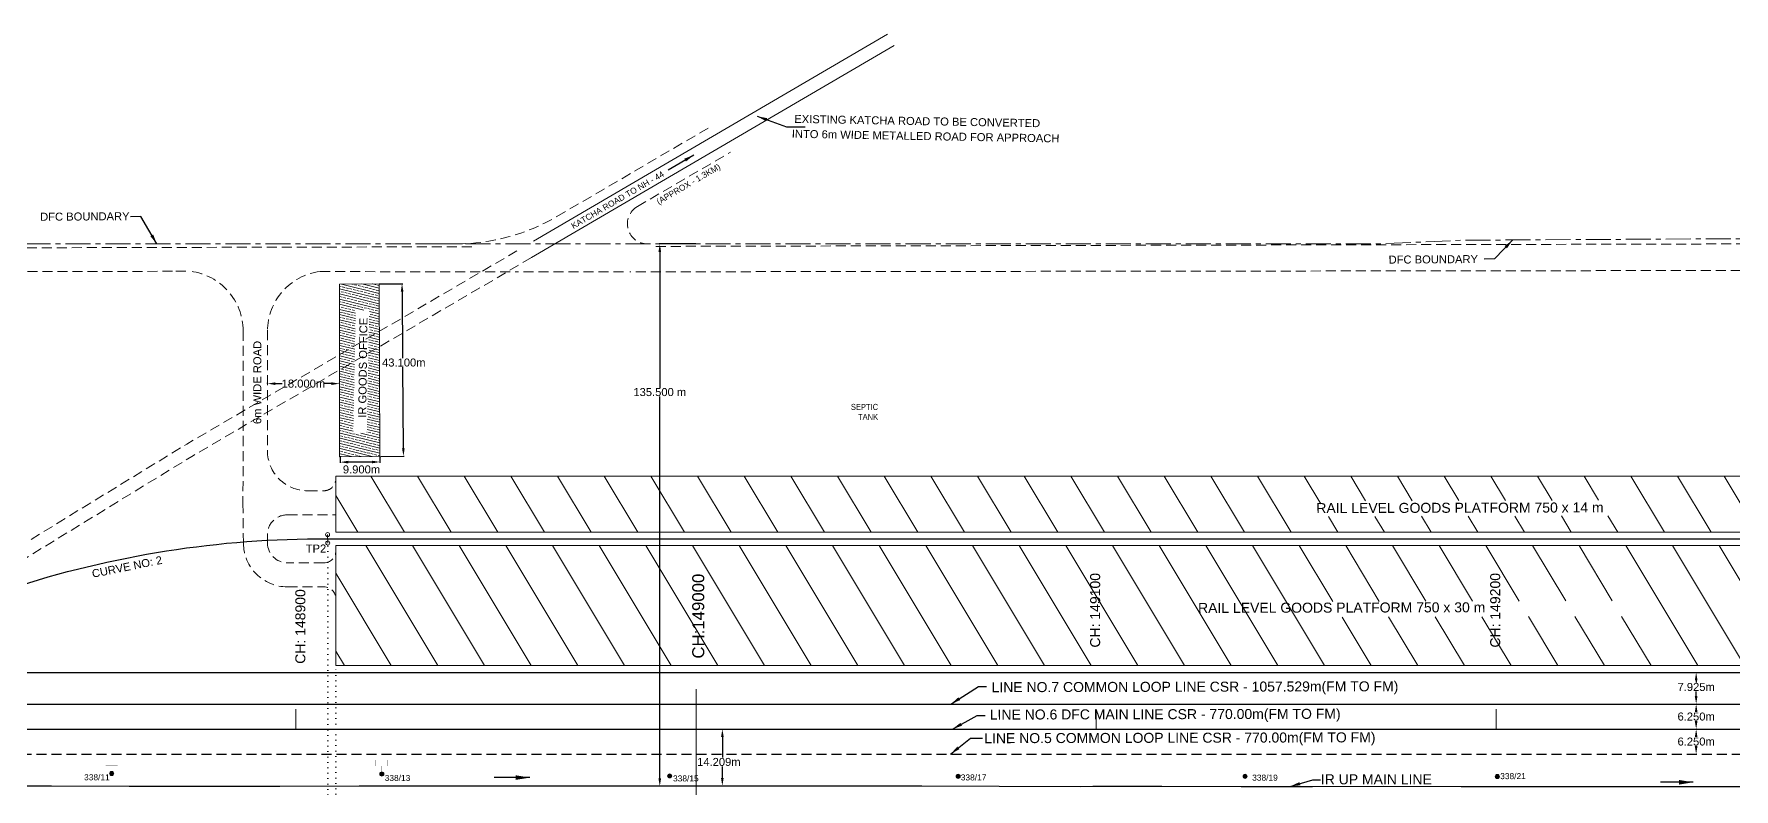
# Model space of a CAD drawing. Header units: metres. Extents: x 592467 to 614288, y 3398001 to 3402649.
# Drawn here: x 594886.3 to 595311.3, y 3398704.4 to 3398893 of the extents above; entities that cross this region are included whole.
import ezdxf
from ezdxf.enums import TextEntityAlignment as Align

# ---------------------------------------------------------------- set-up
doc = ezdxf.new("R2010")
doc.units = ezdxf.units.M
doc.header["$MEASUREMENT"] = 0
for name, pattern in [('CENTER', [2, 1.25, -0.25, 0.25, -0.25]), ('DASHED', [0.75, 0.5, -0.25]), ('DOT', [0.25, 0, -0.25])]:
    doc.linetypes.add(name, pattern=pattern)
doc.layers.get('0').update_dxf_attribs({"lineweight": 0})
doc.layers.get('Defpoints').update_dxf_attribs({"lineweight": 0})
for name, color, linetype, lineweight in [('Bounary Dim', 10, 'Continuous', 13), ('Cardinal_Leader', 10, 'Continuous', 0), ('Cart Track', 34, 'Continuous', 0), ('DFCC BOUNDARY', 6, 'CENTER', 0), ('Existing IR Track', 143, 'Continuous', 0), ('flow direction', 7, 'Continuous', 0), ("NEW CHAWAPAIL STN. SRJ's", 10, 'Continuous', 0), ('OHE MAST', 7, 'Continuous', 0), ('OHE MAST TEXT', 7, 'Continuous', 0), ('Proposed Chainage', 10, 'Continuous', 0), ('Proposed Curve_Details', 10, 'Continuous', 0), ('PROPOSED DRAIN CUM RETAINING WALL', 144, 'Continuous', 30), ('PROPOSED FEATURES', 1, 'Continuous', 0), ('Subroad Edge', 34, 'Continuous', 0)]:
    doc.layers.add(name, color=color, linetype=linetype, lineweight=lineweight)
for name, color, linetype in [('IR PROPOSALS', 190, 'Continuous'), ('NEW KHANNA LOOP LINES', 1, 'Continuous'), ('Proposed Quarters', 1, 'Continuous')]:
    doc.layers.add(name, color=color, linetype=linetype)
doc.styles.add('ARIAL', font='arial.ttf')
doc.styles.add('NORMAL', font='romans.shx', dxfattribs={"width": 0.9})
doc.styles.get("Standard").update_dxf_attribs({"font": 'arial.ttf'})
doc.styles.add('Style-Arial', font='arial.ttf')
doc.styles.add('Text', font='arial.ttf', dxfattribs={"height": 2})
doc.dimstyles.new('DIM', dxfattribs={"dimtxt": 2.5, "dimasz": 2.5, "dimexe": 0.18, "dimexo": 0.0625, "dimgap": 0.09, "dimtad": 0, "dimtih": 1, "dimtoh": 1, "dimdec": 3, "dimzin": 0, "dimdsep": 46, "dimtxsty": 'Standard', "dimcen": 0.09, "dimaunit": 1, "dimadec": 5, "dimazin": 0, "dimtfac": 1, "dimtdec": 3, "dimtofl": 0, "dimtmove": 0, "dimatfit": 3, "dimfxl": 1, "dimtolj": 1, "dimtzin": 0, "dimarcsym": 0})
doc.dimstyles.new('ISO-25', dxfattribs={"dimtxt": 2.5, "dimasz": 2.5, "dimexe": 1.25, "dimexo": 0.625, "dimtad": 1, "dimtxsty": 'Standard', "dimcen": 2.5, "dimadec": 0, "dimazin": 0, "dimtfac": 1, "dimtmove": 0, "dimatfit": 3, "dimfxl": 1, "dimarcsym": 0})
doc.dimstyles.get("Standard").update_dxf_attribs({"dimtxt": 8, "dimasz": 0.18, "dimexe": 0.18, "dimexo": 0.0625, "dimgap": 0.09, "dimtad": 0, "dimtih": 1, "dimtoh": 1, "dimdec": 3, "dimzin": 0, "dimdsep": 46, "dimtxsty": 'Standard', "dimcen": 0.09, "dimadec": 0, "dimazin": 0, "dimtfac": 1, "dimtdec": 3, "dimtofl": 0, "dimtmove": 0, "dimatfit": 3, "dimfxl": 1, "dimtolj": 1, "dimtzin": 0, "dimarcsym": 0})
pattern_1 = [(300.97923357, (-630615.894, 6629388.512), (8.57353916, 5.147273672), [])]

# ---------------------------------------------------------------- blocks, each defined once
blk = doc.blocks.new('*D182')
at = {"layer": 'Bounary Dim', "color": 0, "lineweight": -2, "transparency": 16777216}
for p, q in [((595058.38, 3398717.34), (595058.38, 3398712.24)), ((595058.45, 3398719.34), (595058.56, 3398719.34)), ((595058.38, 3398707.13), (595058.38, 3398710.01)), ((595058.44, 3398705.13), (595058.56, 3398705.13))]:
    blk.add_line(p, q, dxfattribs=at)
at = {"layer": 'Bounary Dim', "color": 0, "lineweight": 13, "transparency": 16777216}
for points in [[(595058.05, 3398717.34), (595058.72, 3398717.34), (595058.38, 3398719.34)], [(595058.04, 3398707.13), (595058.71, 3398707.13), (595058.38, 3398705.13)]]:
    blk.add_solid(points, dxfattribs=at)
at = {"layer": 'Defpoints', "color": 0, "lineweight": 13, "transparency": 16777216}
for p in [(595058.38, 3398719.34), (595058.38, 3398705.13), (595058.38, 3398705.13)]:
    blk.add_point(p, dxfattribs=at)
at = {"layer": 'Bounary Dim', "color": 0, "transparency": 16777216, "insert": (595057.5, 3398711.12), "char_height": 2, "attachment_point": 5}
blk.add_mtext('\\A1;14.209m', dxfattribs=at)
blk = doc.blocks.new('*D168')
at = {"layer": 'Bounary Dim', "color": 0, "lineweight": -2, "transparency": 16777216}
for p, q in [((595301.8, 3398717.34), (595301.8, 3398717.33)), ((595301.86, 3398719.34), (595301.98, 3398719.34)), ((595301.8, 3398715.09), (595301.8, 3398715.1)), ((595301.86, 3398713.09), (595301.98, 3398713.09))]:
    blk.add_line(p, q, dxfattribs=at)
at = {"layer": 'Bounary Dim', "color": 0, "lineweight": 13, "transparency": 16777216}
for points in [[(595301.46, 3398717.34), (595302.13, 3398717.34), (595301.8, 3398719.34)], [(595301.46, 3398715.09), (595302.13, 3398715.09), (595301.8, 3398713.09)]]:
    blk.add_solid(points, dxfattribs=at)
at = {"layer": 'Defpoints', "color": 0, "lineweight": 13, "transparency": 16777216}
for p in [(595301.8, 3398719.34), (595301.8, 3398719.34), (595301.8, 3398713.09)]:
    blk.add_point(p, dxfattribs=at)
at = {"layer": 'Bounary Dim', "color": 0, "transparency": 16777216, "insert": (595301.8, 3398716.21), "char_height": 2, "attachment_point": 5}
blk.add_mtext('\\A1;6.250m', dxfattribs=at)
blk = doc.blocks.new('*D169')
at = {"layer": 'Bounary Dim', "color": 0, "lineweight": -2, "transparency": 16777216}
for p, q in [((595301.86, 3398733.51), (595301.98, 3398733.51)), ((595301.8, 3398731.51), (595301.8, 3398730.96)), ((595301.8, 3398727.59), (595301.8, 3398728.74)), ((595301.86, 3398725.59), (595301.98, 3398725.59))]:
    blk.add_line(p, q, dxfattribs=at)
at = {"layer": 'Bounary Dim', "color": 0, "lineweight": 13, "transparency": 16777216}
for points in [[(595301.46, 3398731.51), (595302.13, 3398731.51), (595301.8, 3398733.51)], [(595301.46, 3398727.59), (595302.13, 3398727.59), (595301.8, 3398725.59)]]:
    blk.add_solid(points, dxfattribs=at)
at = {"layer": 'Defpoints', "color": 0, "lineweight": 13, "transparency": 16777216}
for p in [(595301.8, 3398733.51), (595301.8, 3398733.51), (595301.8, 3398725.59)]:
    blk.add_point(p, dxfattribs=at)
at = {"layer": 'Bounary Dim', "color": 0, "transparency": 16777216, "insert": (595301.8, 3398729.85), "char_height": 2, "attachment_point": 5}
blk.add_mtext('\\A1;7.925m', dxfattribs=at)
blk = doc.blocks.new('*D171')
at = {"layer": 'Bounary Dim', "color": 0, "lineweight": -2, "transparency": 16777216}
for p, q in [((595301.86, 3398725.59), (595301.98, 3398725.59)), ((595301.8, 3398723.59), (595301.8, 3398723.58)), ((595301.8, 3398721.34), (595301.8, 3398721.35)), ((595301.86, 3398719.34), (595301.98, 3398719.34))]:
    blk.add_line(p, q, dxfattribs=at)
at = {"layer": 'Bounary Dim', "color": 0, "lineweight": 13, "transparency": 16777216}
for points in [[(595301.46, 3398723.59), (595302.13, 3398723.59), (595301.8, 3398725.59)], [(595301.46, 3398721.34), (595302.13, 3398721.34), (595301.8, 3398719.34)]]:
    blk.add_solid(points, dxfattribs=at)
at = {"layer": 'Defpoints', "color": 0, "lineweight": 13, "transparency": 16777216}
for p in [(595301.8, 3398725.59), (595301.8, 3398719.34), (595301.8, 3398719.34)]:
    blk.add_point(p, dxfattribs=at)
at = {"layer": 'Bounary Dim', "color": 0, "transparency": 16777216, "insert": (595301.8, 3398722.46), "char_height": 2, "attachment_point": 5}
blk.add_mtext('\\A1;6.250m', dxfattribs=at)
blk = doc.blocks.new('OHE MAST')
at = {"layer": 'OHE MAST'}
h = blk.add_hatch(color=256, dxfattribs=at)
edge = h.paths.add_edge_path()
edge.add_arc((0, 0), 0.514, 0, 360)
at = {"layer": 'OHE MAST', "lineweight": 13, "const_width": 0.01, "flags": 128}
for points in [[(1.5, 3.5), (1.5, 2), (-1.5, 2), (-1.5, 3.5)], [(0, 2), (0, 0)]]:
    blk.add_lwpolyline(points, dxfattribs=at)
at = {"layer": 'OHE MAST'}
blk.add_circle((0, 0), 0.514, dxfattribs=at)
blk = doc.blocks.new('*D192')
at = {"layer": 'Defpoints', "color": 0, "linetype": 'ByBlock', "lineweight": 13, "ltscale": 5}
for p in [(595051.82, 3398840.54), (595042.74, 3398705.04), (595051.82, 3398705.04)]:
    blk.add_point(p, dxfattribs=at)
at = {"layer": 'DFCC BOUNDARY', "color": 0, "linetype": 'ByBlock', "lineweight": -2, "ltscale": 5, "transparency": 16777216}
for p, q in [((595051.76, 3398840.54), (595042.56, 3398840.54)), ((595042.74, 3398838.54), (595042.74, 3398804.62)), ((595042.74, 3398707.04), (595042.74, 3398802.4)), ((595051.76, 3398705.04), (595042.56, 3398705.04))]:
    blk.add_line(p, q, dxfattribs=at)
at = {"layer": 'DFCC BOUNDARY', "color": 0, "linetype": 'ByBlock', "lineweight": 13, "ltscale": 5, "transparency": 16777216}
for points in [[(595042.41, 3398838.54), (595043.07, 3398838.54), (595042.74, 3398840.54)], [(595042.4, 3398707.04), (595043.07, 3398707.04), (595042.74, 3398705.04)]]:
    blk.add_solid(points, dxfattribs=at)
at = {"layer": 'DFCC BOUNDARY', "color": 0, "linetype": 'ByBlock', "ltscale": 5, "transparency": 16777216, "insert": (595042.74, 3398803.51), "char_height": 2, "attachment_point": 5}
blk.add_mtext('\\A1;135.500 m', dxfattribs=at)
blk = doc.blocks.new('*D229')
at = {"layer": 'Bounary Dim', "color": 0, "lineweight": -2, "transparency": 16777216}
for p, q in [((594972.66, 3398830.54), (594978.49, 3398830.59)), ((594978.32, 3398828.59), (594978.46, 3398812)), ((594978.64, 3398789.48), (594978.48, 3398809.77)), ((594973.01, 3398787.43), (594978.84, 3398787.48))]:
    blk.add_line(p, q, dxfattribs=at)
at = {"layer": 'Bounary Dim', "color": 0, "lineweight": 13, "transparency": 16777216}
for points in [[(594977.99, 3398828.59), (594978.66, 3398828.59), (594978.31, 3398830.59)], [(594978.31, 3398789.47), (594978.97, 3398789.48), (594978.66, 3398787.48)]]:
    blk.add_solid(points, dxfattribs=at)
at = {"layer": 'Defpoints', "color": 0, "lineweight": 13, "transparency": 16777216}
for p in [(594972.6, 3398830.54), (594972.95, 3398787.43), (594978.66, 3398787.48)]:
    blk.add_point(p, dxfattribs=at)
at = {"layer": 'Bounary Dim', "color": 0, "transparency": 16777216, "insert": (594978.75, 3398810.89), "char_height": 2, "attachment_point": 5, "rotation": 0.0208}
blk.add_mtext('\\A1;43.100m', dxfattribs=at)
blk = doc.blocks.new('*D214')
at = {"layer": 'Bounary Dim', "color": 0, "lineweight": -2, "transparency": 16777216}
for p, q in [((594962.84, 3398787.33), (594962.85, 3398785.84)), ((594970.78, 3398786.05), (594964.85, 3398786.03)), ((594972.78, 3398787.37), (594972.78, 3398785.88))]:
    blk.add_line(p, q, dxfattribs=at)
at = {"layer": 'Bounary Dim', "color": 0, "lineweight": 13, "transparency": 16777216}
for points in [[(594964.85, 3398785.69), (594964.85, 3398786.36), (594962.85, 3398786.02)], [(594970.78, 3398785.72), (594970.78, 3398786.38), (594972.78, 3398786.06)]]:
    blk.add_solid(points, dxfattribs=at)
at = {"layer": 'Defpoints', "color": 0, "lineweight": 13, "transparency": 16777216}
for p in [(594962.84, 3398787.39), (594962.85, 3398786.02), (594972.78, 3398787.43)]:
    blk.add_point(p, dxfattribs=at)
at = {"layer": 'Bounary Dim', "color": 0, "transparency": 16777216, "insert": (594968.18, 3398784.19), "char_height": 2, "attachment_point": 5, "rotation": 0.0208}
blk.add_mtext('\\A1;9.900m', dxfattribs=at)
blk = doc.blocks.new('Proposed Quarters')
at = {"insert": (-307.3503, 178.361), "char_height": 1.5, "width": 803.571429, "attachment_point": 9, "rotation": 149.020766, "style": 'NORMAL'}
blk.add_mtext('{\\fArial|b0|i0|c0|p34;SEPTIC\\P TANK}', dxfattribs=at)
blk = doc.blocks.new('*D208')
at = {"layer": 'Bounary Dim', "color": 0, "lineweight": -2, "transparency": 16777216}
for p, q in [((594944.66, 3398805.63), (594944.66, 3398805.81)), ((594946.66, 3398805.63), (594948.38, 3398805.63)), ((594960.66, 3398805.63), (594958.95, 3398805.63)), ((594962.66, 3398805.69), (594962.66, 3398805.81))]:
    blk.add_line(p, q, dxfattribs=at)
at = {"layer": 'Bounary Dim', "color": 0, "lineweight": 13, "transparency": 16777216}
for points in [[(594946.66, 3398805.29), (594946.66, 3398805.96), (594944.66, 3398805.63)], [(594960.66, 3398805.29), (594960.66, 3398805.96), (594962.66, 3398805.63)]]:
    blk.add_solid(points, dxfattribs=at)
at = {"layer": 'Defpoints', "color": 0, "lineweight": 13, "transparency": 16777216}
for p in [(594962.66, 3398805.63), (594962.66, 3398805.63), (594944.66, 3398805.57)]:
    blk.add_point(p, dxfattribs=at)
at = {"layer": 'Bounary Dim', "color": 0, "transparency": 16777216, "insert": (594953.66, 3398805.63), "char_height": 2, "attachment_point": 5, "rotation": 0.0208}
blk.add_mtext('\\A1;18.000m', dxfattribs=at)

msp = doc.modelspace()

# ---------------------------------------------------------------- hatches: boundary and pattern name
at = {"layer": 'IR PROPOSALS', "linetype": 'Continuous', "lineweight": 15}
h = msp.add_hatch(dxfattribs=at)
h.set_pattern_fill('ANSI33', color=256, scale=5, angle=-58.785266)
h.set_pattern_definition([(346.214733575, (-630193.4843, 6629645.8764), (0.2978546539, 1.21399448317), []), (346.214733575, (-630193.0263, 6629645.1205), (0.2978546539, 1.21399448317), [0.625, -0.3125])])
h.paths.add_polyline_path([(594962.842, 3398787.3891), (594972.7771, 3398787.4299), (594972.5998, 3398830.5427), (594962.6647, 3398830.5019)])
h.paths.add_polyline_path([(594969.5397, 3398793.1437), (594970.1451, 3398823.8656), (594966.6931, 3398824.1446), (594966.0878, 3398793.4226)], flags=16)
at = {"layer": 'IR PROPOSALS', "lineweight": 0}
h = msp.add_hatch(dxfattribs=at)
h.set_pattern_fill('ANSI31', color=256, scale=80, angle=-104.020766)
h.set_pattern_definition(pattern_1)
h.paths.add_polyline_path([(595711.7688, 3398768.5422), (595711.7574, 3398782.5422), (594961.7571, 3398782.5422), (594961.7686, 3398768.5422)])
h.paths.add_polyline_path([(595002.7857, 3398774.0473), (595005.4375, 3398776.0127), (595001.8597, 3398777.4478)], flags=16)
h.paths.add_polyline_path([(595642.9295, 3398770.5508), (595647.732, 3398773.4557), (595642.9074, 3398779.9136)], flags=16)
h.paths.add_polyline_path([(595207.9718, 3398772.4348), (595281.0795, 3398772.6074), (595281.0704, 3398776.4878), (595207.9626, 3398776.3153)], flags=16)
h = msp.add_hatch(dxfattribs=at)
h.set_pattern_fill('ANSI31', color=256, scale=80, angle=-104.020766)
h.set_pattern_definition(pattern_1)
h.paths.add_polyline_path([(594961.7713, 3398765.1902), (594961.7959, 3398735.1902), (595711.7961, 3398735.1902), (595711.7716, 3398765.1902)])
h.paths.add_polyline_path([(594968.3182, 3398749.0742), (594972.0917, 3398749.5162), (594968.4631, 3398750.0863)], flags=16)
h.paths.add_polyline_path([(595646.3397, 3398752.2976), (595646.6663, 3398746.3573), (595646.6442, 3398755.72)], flags=16)
h.paths.add_polyline_path([(595210.5498, 3398747.3258), (595283.6584, 3398747.4984), (595283.6492, 3398751.3814), (595210.5406, 3398751.2088)], flags=16)

# ---------------------------------------------------------------- linework, layer by layer
at = {"layer": 'Bounary Dim', "lineweight": 30, "flags": 128}
msp.add_lwpolyline([(593380.4599, 3398719.3392), (596257.2655, 3398719.3392)], dxfattribs=at)
at = {"layer": 'Cardinal_Leader', "color": 190, "linetype": 'Continuous', "lineweight": 13}
msp.add_line((594959.7482, 3398765.8058), (594959.712, 3398767.9265), dxfattribs=at)
for centre in [(594959.712, 3398767.9265), (594959.7482, 3398765.8058)]:
    msp.add_circle(centre, 0.5, dxfattribs=at)
at = {"layer": 'Cart Track', "color": 3, "linetype": 'DASHED', "lineweight": 18, "ltscale": 5, "flags": 128}
for points in [[(595007.0405, 3398838.8006), (594924.5119, 3398790.5483), (594865.3889, 3398754.3726), (594698.5395, 3398731.5201)], [(595010.6851, 3398837.1088), (594926.206, 3398787.7162), (594865.9393, 3398750.8406), (594699.1003, 3398728.942)]]:
    msp.add_lwpolyline(points, dxfattribs=at)
at = {"layer": 'DFCC BOUNDARY', "lineweight": 20, "ltscale": 5, "flags": 128}
msp.add_lwpolyline([(593268.8771, 3398743.1241), (593288.3142, 3398743.1435), (593298.9263, 3398743.1753), (593317.7169, 3398743.181), (593335.6749, 3398743.1861), (593351.9154, 3398743.1939), (593368.3098, 3398743.2018), (593392.6865, 3398743.2236), (593417.5452, 3398743.2458), (593442.0441, 3398743.2881), (593466.7158, 3398743.3307), (593488.7282, 3398743.3555), (593511.3451, 3398743.381), (593534.1889, 3398743.3927), (593557.0265, 3398743.4043), (593567.7863, 3398743.3482), (593589.0729, 3398743.37), (593609.4741, 3398743.3909), (593633.306, 3398743.3884), (593656.7586, 3398743.3857), (593673.8735, 3398743.1686), (593686.5501, 3398743.197), (593699.0935, 3398743.2251), (593718.6266, 3398743.2403), (593737.8059, 3398743.2553), (593756.8231, 3398743.2997), (593797.1201, 3398743.3617), (593818.3483, 3398743.3793), (593837.357, 3398743.3961), (593856.1608, 3398743.4126), (593876.9616, 3398743.4386), (593897.7088, 3398743.4645), (593906.3201, 3398743.48), (593939.2807, 3398743.5394), (593959.3447, 3398743.5373), (593980.7312, 3398743.535), (593998.4939, 3398743.5517), (594017.8866, 3398743.5699), (594036.0937, 3398743.5946), (594054.2109, 3398743.6191), (594072.1761, 3398743.6373), (594108.2843, 3398743.6738), (594147.416, 3398743.7135), (594168.1093, 3398743.7345), (594186.979, 3398743.754), (594205.6028, 3398743.7733), (594225.9301, 3398743.7872), (594237.9238, 3398743.7952), (594237.9196, 3398742.7952), (594246.1787, 3398742.8007), (594265.213, 3398745.3513), (594301.4312, 3398745.2849), (594322.3221, 3398745.1979), (594339.0716, 3398744.8566), (594359.6626, 3398744.4371), (594381.9386, 3398743.9832), (594399.0159, 3398743.706), (594418.7512, 3398742.9194), (594438.513, 3398742.9353), (594451.6044, 3398745.9497), (594476.457, 3398745.9507), (594496.0336, 3398745.9479), (594515.4148, 3398745.9638), (594530.3381, 3398745.9473), (594545.0878, 3398745.9737), (594564.601, 3398745.958), (594583.9475, 3398745.9736), (594595.507, 3398745.9758), (594606.8225, 3398745.9636), (594627.8219, 3398745.9736), (594639.5874, 3398745.6406), (594667.1861, 3398745.3165), (594680.5599, 3398745.4403), (594682.5021, 3398840.4816), (594688.9277, 3398840.4825), (594703.0126, 3398840.4846), (594719.2746, 3398840.4869), (594738.4574, 3398840.4897), (594757.0914, 3398840.4924), (594778.0674, 3398840.4016), (594799.3073, 3398840.574), (594817.2335, 3398840.5933), (594834.3037, 3398840.5887), (594852.615, 3398840.5913), (594871.1729, 3398840.509), (594890.906, 3398840.5119), (594910.5806, 3398840.5148), (594929.8096, 3398840.5176), (594947.7981, 3398840.5202), (594967.4417, 3398840.5231), (594987.1778, 3398840.5259), (595007.1414, 3398840.5289), (595022.5701, 3398840.5311), (595045.9549, 3398840.5422), (595068.2138, 3398840.5377), (595086.7086, 3398840.5404), (595107.9878, 3398840.5435), (595127.673, 3398840.5464), (595144.6457, 3398840.5489), (595150.5109, 3398840.5497), (595187.8779, 3398840.5552), (595205.7616, 3398840.5578), (595223.4319, 3398840.5604), (595243.3301, 3398841.4475), (595262.0911, 3398841.5534), (595282.5826, 3398841.669), (595302.3681, 3398841.7807), (595325.1405, 3398841.9092), (595347.3125, 3398842.9304), (595367.3755, 3398842.1476), (595386.8651, 3398842.2576), (595406.3761, 3398842.9706), (595424.7372, 3398842.4713), (595444.5499, 3398842.5832), (595464.7333, 3398842.6971), (595486.5306, 3398843.0158), (595507.7569, 3398843.0072), (595526.8666, 3398842.9804), (595545.3973, 3398842.9545), (595565.1541, 3398843.0179), (595585.7252, 3398843.084), (595605.1683, 3398843.0188), (595623.8392, 3398842.9562), (595642.921, 3398842.9896), (595662.5621, 3398843.024), (595680.431, 3398842.9966), (595697.7129, 3398842.9701), (595715.2456, 3398842.9929), (595732.8123, 3398843.0158), (595750.9853, 3398842.9876), (595767.8894, 3398842.9612), (595781.8971, 3398842.9932), (595795.7138, 3398843.0251), (595814.9902, 3398843.0046), (595833.9698, 3398842.9844), (595853.495, 3398842.9364), (595872.6252, 3398842.8893), (595890.6274, 3398842.8809), (595908.2519, 3398842.8727), (595926.8519, 3398842.8605), (595944.9598, 3398842.8486), (595964.0203, 3398842.8468), (595982.503, 3398842.8508), (595994.2367, 3398842.872), (596006.0036, 3398842.8933), (596025.3049, 3398842.8841), (596043.9126, 3398842.8753), (596062.8809, 3398842.8979), (596081.9844, 3398842.9207), (596102.4268, 3398842.9045), (596102.3585, 3398756.9045), (596102.3588, 3398756.9045), (596122.4377, 3398756.8886), (596141.3547, 3398756.9025), (596166.8406, 3398756.9237), (596178.3544, 3398756.9248), (596196.2489, 3398756.9263), (596214.2914, 3398756.9547), (596232.02, 3398756.9826), (596251.3222, 3398756.9534), (596270.2259, 3398756.9249), (596289.582, 3398756.9141), (596308.8674, 3398756.9032), (596328.6403, 3398756.9216), (596348.4184, 3398756.9401), (596367.4289, 3398756.926), (596386.1104, 3398756.9122), (596405.4004, 3398756.8905), (596424.1821, 3398756.8694), (596441.6776, 3398756.8692), (596496.5673, 3398760.351), (596498.1499, 3398735.4012), (596498.3697, 3398731.9357)], dxfattribs=at)
at = {"layer": 'Existing IR Track', "color": 0, "lineweight": 30, "flags": 128}
msp.add_lwpolyline([(594870.9979, 3398705.1695), (594890.6858, 3398705.134), (594910.072, 3398705.099), (594929.0786, 3398705.1084), (594947.7883, 3398705.1178), (594967.5567, 3398705.1238), (594987.2783, 3398705.1298), (595007.2217, 3398705.1425), (595023.4631, 3398705.1528), (595047.6692, 3398705.1389), (595067.9827, 3398705.126), (595087.542, 3398705.1267), (595108.2414, 3398705.1274), (595127.5573, 3398705.0828), (595147.9136, 3398705.0358), (595150.9641, 3398705.0992), (595168.2067, 3398705.0496), (595188.0943, 3398704.9924), (595205.9357, 3398705.0197), (595223.5587, 3398705.0466), (595243.0989, 3398705.0151), (595262.2038, 3398704.9844), (595282.5875, 3398704.9862), (595302.5193, 3398704.988), (595324.9567, 3398704.9591)], dxfattribs=at)
at = {"layer": 'IR PROPOSALS', "lineweight": 30}
msp.add_line((594803.79, 3398733.5142), (595889.9258, 3398733.5142), dxfattribs=at)
at = {"layer": 'IR PROPOSALS', "linetype": 'Continuous', "lineweight": 15, "flags": 128}
for points in [[(594962.6647, 3398830.5019), (594962.6647, 3398787.348), (594972.7771, 3398787.4299), (594972.5998, 3398830.5427)], [(595711.7574, 3398782.5422), (594961.7571, 3398782.5422), (594961.7686, 3398768.5422), (595711.7688, 3398768.5422)], [(595711.7716, 3398765.1902), (594961.7713, 3398765.1902), (594961.7959, 3398735.1902), (595711.7961, 3398735.1902)]]:
    msp.add_lwpolyline(points, close=True, dxfattribs=at)
at = {"layer": 'IR PROPOSALS', "lineweight": 30}
msp.add_lwpolyline([(594866.4801, 3398749.8702), (594880.1572, 3398754.3658, -0.08107827), (594959.7301, 3398766.8662), (595719.738, 3398766.8662, -0.07561791), (595808.9376, 3398753.2984), (595815.9854, 3398751.1036)], format="xyb", dxfattribs=at)
at = {"layer": "NEW CHAWAPAIL STN. SRJ's", "color": 190, "linetype": 'DOT', "lineweight": 18, "ltscale": 5, "flags": 128}
for points in [[(594959.7301, 3398630.0084), (594959.7301, 3398766.8662)], [(594961.7959, 3398630.1547), (594961.7959, 3398735.1898)]]:
    msp.add_lwpolyline(points, dxfattribs=at)
at = {"layer": 'NEW KHANNA LOOP LINES', "linetype": 'Continuous', "lineweight": 25, "flags": 128}
msp.add_lwpolyline([(594773.3894, 3398725.5892), (595845.7194, 3398725.5892)], dxfattribs=at)
at = {"layer": 'NEW KHANNA LOOP LINES', "linetype": 'DASHED', "lineweight": 25, "ltscale": 5, "flags": 128}
msp.add_lwpolyline([(594635.6794, 3398713.0892), (595647.7749, 3398713.0892)], dxfattribs=at)
at = {"layer": 'Proposed Chainage', "linetype": 'Continuous', "lineweight": 0, "flags": 128}
for points in [[(595051.7959, 3398729.3392), (595051.7959, 3398719.3392)], [(594951.7959, 3398724.3392), (594951.7959, 3398719.3392)], [(595151.7959, 3398724.3392), (595151.7959, 3398719.3392)], [(595251.7959, 3398724.3392), (595251.7959, 3398719.3392)]]:
    msp.add_lwpolyline(points, dxfattribs=at)
at = {"layer": 'Proposed Chainage', "lineweight": 0}
msp.add_lwpolyline([(595051.9135, 3398654.6965), (595051.7942, 3398719.3392)], dxfattribs=at)
at = {"layer": 'PROPOSED FEATURES', "linetype": 'DASHED', "lineweight": 13, "ltscale": 5}
for p, q in [((595017.032, 3398847.3645), (595055.8546, 3398870.0631)), ((595037.1294, 3398849.8479), (595060.4322, 3398863.4724)), ((594693.2433, 3398839.1108), (594995.7531, 3398839.8275)), ((594921.7307, 3398833.693), (594925.4717, 3398833.6858)), ((594957.8231, 3398833.6236), (595007.1191, 3398833.5289))]:
    msp.add_line(p, q, dxfattribs=at)
at = {"layer": 'PROPOSED FEATURES', "color": 5, "linetype": 'DASHED', "lineweight": 13, "ltscale": 5}
msp.add_line((595041.7767, 3398839.9092), (595955.2115, 3398842.0016), dxfattribs=at)
at = {"layer": 'PROPOSED FEATURES', "linetype": 'DASHED', "lineweight": 13, "ltscale": 5}
for points in [[(594991.7957, 3398840.5283), (594978.143, 3398840.5283)], [(595033.6658, 3398833.5603), (595007.1191, 3398833.5289)]]:
    msp.add_lwpolyline(points, dxfattribs=at)
at = {"layer": 'PROPOSED FEATURES', "linetype": 'DASHED', "lineweight": 13, "ltscale": 5, "flags": 128}
msp.add_lwpolyline([(594757.2342, 3398788.8934), (594698.7054, 3398788.6161, -0.42164868), (594688.6601, 3398798.8218), (594689.1648, 3398823.3408, -0.40699991), (594699.1216, 3398833.1349), (594714.1999, 3398833.1969), (594921.7307, 3398833.693)], format="xyb", dxfattribs=at)
at = {"layer": 'PROPOSED FEATURES', "color": 5, "linetype": 'DASHED', "lineweight": 13, "ltscale": 5}
msp.add_lwpolyline([(595943.0001, 3398834.6377), (595035.2791, 3398833.5622)], dxfattribs=at)
at = {"layer": 'PROPOSED FEATURES', "color": 190, "linetype": 'DASHED', "lineweight": 13, "ltscale": 5}
for points in [[(594938.5726, 3398818.7993), (594938.5521, 3398775.7819), (594938.655, 3398765.7532, 0.41120947), (594949.6544, 3398754.8662), (594958.7822, 3398754.8662, -0.41397385), (594961.7822, 3398751.8686)], [(594944.6647, 3398819.0129), (594944.6647, 3398788.8662, 0.41421356), (594954.6647, 3398778.8662), (594958.758, 3398778.8662, 0.41429812), (594961.758, 3398781.867), (594961.7571, 3398782.5422)], [(594961.777, 3398765.1902), (594961.7763, 3398763.8645, -0.41404864), (594958.777, 3398760.8662), (594949.6544, 3398760.8662, -0.41120947), (594944.6547, 3398765.8148), (594944.6392, 3398767.8276, -0.41647277), (594949.639, 3398772.8662), (594961.6902, 3398772.8662)]]:
    msp.add_lwpolyline(points, format="xyb", dxfattribs=at)
at = {"layer": 'PROPOSED FEATURES', "linetype": 'DASHED', "lineweight": 13, "ltscale": 5}
for centre, radius, start, end in [((595039.6531, 3398845.5315), 5, 120.31366, 270.002551), ((594991.7954, 3398890.5283), 50, 270, 300.31366)]:
    msp.add_arc(centre, radius, start, end, dxfattribs=at)
at = {"layer": 'PROPOSED FEATURES', "color": 190, "linetype": 'DASHED', "lineweight": 13, "ltscale": 5}
for centre, start, end in [((594923.5726, 3398818.8065), 359.972658, 82.726495), ((594959.6647, 3398818.7371), 97.052422, 180)]:
    msp.add_arc(centre, 15, start, end, dxfattribs=at)
at = {"layer": 'Subroad Edge', "lineweight": 13, "flags": 128}
for points in [[(595099.6711, 3398892.9592), (595011.1352, 3398841.1947)], [(595101.3367, 3398890.1103), (595010.6851, 3398837.1088)]]:
    msp.add_lwpolyline(points, dxfattribs=at)

# ---------------------------------------------------------------- block references
at = {"layer": 'OHE MAST', "rotation": 6.422904453660895e-05}
for p in [(594905.7175, 3398708.2423), (594973.2613, 3398708.0976), (595045.2128, 3398707.6455), (595117.3091, 3398707.5461), (595189.046, 3398707.5225), (595252.111, 3398707.484)]:
    msp.add_blockref('OHE MAST', p, dxfattribs=at)
at = {"layer": 'Proposed Quarters', "rotation": 210.979233574599}
msp.add_blockref('Proposed Quarters', (594742, 3398791.2866), dxfattribs=at)

# ---------------------------------------------------------------- texts
at = {"layer": 'DFCC BOUNDARY', "linetype": 'Continuous', "ltscale": 5, "style": 'ARIAL'}
for p in [(594887.8459, 3398846.3141), (595224.9225, 3398835.6004)]:
    msp.add_text('DFC BOUNDARY', height=2, rotation=0.378275, dxfattribs=at).set_placement(p)
at = {"layer": 'Existing IR Track', "color": 7, "lineweight": 0, "style": 'ARIAL'}
msp.add_text('IR UP MAIN LINE', height=2.5, rotation=359.979234, dxfattribs=at).set_placement((595235.7328, 3398706.7848), align=Align.MIDDLE_RIGHT)
at = {"layer": 'IR PROPOSALS', "linetype": 'Continuous', "lineweight": 13, "style": 'ARIAL'}
for s, p in [('RAIL LEVEL GOODS PLATFORM 750 x 14 m', (595242.7609, 3398774.6266)), ('RAIL LEVEL GOODS PLATFORM 750 x 30 m', (595213.1879, 3398749.687))]:
    msp.add_text(s, height=2.5, rotation=0.135238, dxfattribs=at).set_placement(p, align=Align.MIDDLE_CENTER)
at = {"layer": 'IR PROPOSALS', "style": 'ARIAL'}
msp.add_text('TP2', height=2, rotation=0.116908, dxfattribs=at).set_placement((594954.2377, 3398763.4345))
at = {"layer": 'IR PROPOSALS', "linetype": 'Continuous', "lineweight": 15, "insert": (594968.3516, 3398797.0963), "char_height": 2, "width": 57.411502, "attachment_point": 4, "rotation": 89.214759, "line_spacing_factor": 0.6, "style": 'ARIAL'}
msp.add_mtext('IR GOODS OFFICE', dxfattribs=at)
at = {"layer": 'NEW KHANNA LOOP LINES', "color": 5, "linetype": 'Continuous', "lineweight": 13, "style": 'ARIAL'}
msp.add_text('LINE NO.7 COMMON LOOP LINE CSR - 1057.529m(FM TO FM)', height=2.5, rotation=0.135238, dxfattribs=at).set_placement((595227.3555, 3398730.0407), align=Align.MIDDLE_RIGHT)
at = {"layer": 'NEW KHANNA LOOP LINES', "color": 10, "linetype": 'Continuous', "lineweight": 13, "style": 'ARIAL'}
for s, p in [('LINE NO.6 DFC MAIN LINE CSR - 770.00m(FM TO FM)', (595212.9243, 3398723.1639)), ('LINE NO.5 COMMON LOOP LINE CSR - 770.00m(FM TO FM)', (595221.64, 3398717.2865))]:
    msp.add_text(s, height=2.5, rotation=0.135238, dxfattribs=at).set_placement(p, align=Align.MIDDLE_RIGHT)
at = {"layer": 'OHE MAST TEXT', "style": 'ARIAL'}
for s, p in [('338/11', (594898.8296, 3398706.5463)), ('338/13', (594973.9745, 3398706.3848)), ('338/17', (595117.9761, 3398706.5126)), ('338/19', (595190.8132, 3398706.4554)), ('338/21', (595252.8103, 3398706.836)), ('338/15', (595046.0456, 3398706.2637))]:
    msp.add_text(s, height=1.5, rotation=359.979234, dxfattribs=at).set_placement(p)
at = {"layer": 'Proposed Chainage', "color": 1, "lineweight": 0, "attachment_point": 4, "rotation": 90, "line_spacing_factor": 0.6, "style": 'Style-Arial'}
for s, insert, char_height in [('CH:149000', (595052.3737, 3398736.9515), 3), ('CH: 149100', (595151.5814, 3398739.6964), 2.5), ('CH: 149200', (595251.5814, 3398739.6964), 2.5), ('CH: 148900', (594952.9033, 3398735.6412), 2.5)]:
    msp.add_mtext(s, dxfattribs=dict(at, insert=insert, char_height=char_height))
at = {"layer": 'Proposed Curve_Details', "color": 190, "lineweight": 13, "style": 'ARIAL'}
msp.add_text('CURVE NO: 2', height=2, rotation=11.40894, dxfattribs=at).set_placement((594901.0159, 3398757.1313))
at = {"layer": 'PROPOSED FEATURES', "color": 190, "style": 'Style-Arial'}
for s, p in [('EXISTING KATCHA ROAD TO BE CONVERTED', (595076.3432, 3398870.7662)), ('INTO 6m WIDE METALLED ROAD FOR APPROACH', (595075.7228, 3398867.0547))]:
    msp.add_text(s, height=2, rotation=358.979234, dxfattribs=at).set_placement(p)
at = {"layer": 'PROPOSED FEATURES', "color": 190, "linetype": 'Continuous', "insert": (594942.1328, 3398795.52), "char_height": 2, "width": 28.999925, "attachment_point": 4, "rotation": 89.951605, "line_spacing_factor": 0.6, "style": 'Style-Arial'}
msp.add_mtext('6m WIDE ROAD', dxfattribs=at)
at = {"layer": 'Subroad Edge', "style": 'Text'}
for s, p in [('KATCHA ROAD TO NH - 44', (595021.1384, 3398844.2253)), ('(APPROX - 1.3KM)', (595042.471, 3398850.3033))]:
    msp.add_text(s, height=1.5, rotation=30.184108, dxfattribs=at).set_placement(p)

# ---------------------------------------------------------------- dimensions: what is measured, and where the dimension line sits
at = {"layer": 'Bounary Dim', "color": 190}
for base, p1, p2, angle, text, picture, middle in [((594978.6566, 3398787.4776), (594972.5998, 3398830.5427), (594972.9492, 3398787.4313), 270.464323, '43.100m', '*D229', (594978.7503, 3398810.8856)), ((594962.8476, 3398786.0176), (594972.7771, 3398787.4299), (594962.842, 3398787.3891), 180.235526, '9.900m', '*D214', (594968.1775, 3398784.1898))]:
    dim = msp.add_linear_dim(base=base, p1=p1, p2=p2, angle=angle, text=text, dimstyle='Standard', override={"dimtxt": 2, "dimasz": 2, "dimdsep": 0, "dimpost": 'm', "dimtmove": 2}, dxfattribs=at)
    dim.commit()
    dim.dimension.update_dxf_attribs({"geometry": picture, "text_midpoint": middle, "dimtype": 161, "text_rotation": 211})
dim = msp.add_linear_dim(base=(594962.6647, 3398805.6258), p1=(594944.6647, 3398805.5682), p2=(594962.6647, 3398805.6258), text='18.000m', dimstyle='Standard', override={"dimtxt": 2, "dimasz": 2, "dimdsep": 0, "dimpost": 'm', "dimtmove": 2}, dxfattribs=at)
dim.commit()
dim.dimension.update_dxf_attribs({"geometry": '*D208', "text_midpoint": (594953.6647, 3398805.6258), "text_rotation": 211})
at = {"layer": 'Bounary Dim'}
for base, p1, p2, angle, picture, middle in [((595301.7959, 3398733.5142), (595301.7959, 3398725.5892), (595301.7959, 3398733.5142), 90, '*D169', (595301.7959, 3398729.8521)), ((595301.7959, 3398719.3392), (595301.7959, 3398725.5892), (595301.7959, 3398719.3392), 270, '*D171', (595301.7959, 3398722.4642)), ((595058.3753, 3398705.13), (595058.3843, 3398719.3392), (595058.3753, 3398705.13), 269.963734, '*D182', (595057.4958, 3398711.1246)), ((595301.7959, 3398719.3392), (595301.7959, 3398713.0892), (595301.7959, 3398719.3392), 90, '*D168', (595301.7959, 3398716.2142))]:
    dim = msp.add_linear_dim(base=base, p1=p1, p2=p2, angle=angle, dimstyle='Standard', override={"dimtxt": 2, "dimasz": 2, "dimdsep": 0, "dimpost": 'm', "dimtmove": 2}, dxfattribs=at)
    dim.commit()
    dim.dimension.update_dxf_attribs({"geometry": picture, "text_midpoint": middle, "dimtype": 161, "text_rotation": 180})
at = {"layer": 'DFCC BOUNDARY', "linetype": 'ByBlock', "ltscale": 5}
dim = msp.add_linear_dim(base=(595042.7363, 3398705.0422), p1=(595051.8239, 3398840.5421), p2=(595051.8206, 3398705.0419), angle=269.998622, dimstyle='DIM', override={"dimtxt": 2, "dimasz": 2, "dimtad": 3, "dimpost": ' m'}, dxfattribs=at)
dim.commit()
dim.dimension.update_dxf_attribs({"geometry": '*D192', "text_midpoint": (595042.7386, 3398803.5117), "dimtype": 161, "text_rotation": 180})

# ---------------------------------------------------------------- leaders
at = {"color": 190, "lineweight": 13}
msp.add_leader([(595067.1069, 3398872.4022), (595074.4097, 3398869.7443), (595079.094, 3398869.7601)], dimstyle='DIM', override={"dimgap": 0.09, "dimtad": 0}, dxfattribs=at)
at = {"layer": 'DFCC BOUNDARY', "linetype": 'Continuous', "lineweight": 0, "ltscale": 5}
for points in [[(594917.006, 3398840.5157), (594913.0378, 3398847.3755), (594910.4613, 3398847.3127)], [(595255.9441, 3398841.5187), (595251.4144, 3398836.8061), (595248.8379, 3398836.7433)]]:
    msp.add_leader(points, dimstyle='ISO-25', override={"dimtxt": 0.5, "dimtad": 0}, dxfattribs=at)
at = {"layer": 'flow direction', "lineweight": 0}
for points in [[(595010.2209, 3398707.21), (595001.3096, 3398707.2587)], [(595301.0116, 3398706.0521), (595292.8796, 3398706.0502)]]:
    msp.add_leader(points, dimstyle='ISO-25', override={"dimtxt": 0.5, "dimasz": 3.5, "dimtad": 0}, dxfattribs=at)
at = {"layer": 'PROPOSED DRAIN CUM RETAINING WALL', "color": 5, "linetype": 'Continuous', "lineweight": 0, "ltscale": 5}
msp.add_leader([(595115.5085, 3398725.5892), (595122.4265, 3398730.0052), (595124.3736, 3398730.0052)], dimstyle='ISO-25', override={"dimtxt": 3, "dimtad": 0, "dimdec": 3, "dimzin": 2, "dimtdec": 3}, dxfattribs=at)
at = {"layer": 'PROPOSED DRAIN CUM RETAINING WALL', "color": 1, "linetype": 'Continuous', "lineweight": 0, "ltscale": 5}
for points in [[(595115.9035, 3398719.3392), (595122.1131, 3398722.738), (595124.0603, 3398722.738)], [(595115.4199, 3398713.0892), (595120.4146, 3398717.074), (595123.403, 3398717.074)]]:
    msp.add_leader(points, dimstyle='ISO-25', override={"dimtxt": 3, "dimtad": 0, "dimdec": 3, "dimzin": 2, "dimtdec": 3}, dxfattribs=at)
at = {"layer": 'PROPOSED DRAIN CUM RETAINING WALL', "color": 0, "linetype": 'Continuous', "lineweight": 0, "ltscale": 5}
msp.add_leader([(595200.3468, 3398705.0111), (595205.9462, 3398706.6319), (595207.8934, 3398706.6319)], dimstyle='ISO-25', override={"dimtxt": 3, "dimtad": 0, "dimdec": 3, "dimzin": 2, "dimtdec": 3}, dxfattribs=at)
at = {"layer": 'Subroad Edge', "lineweight": 13}
msp.add_leader([(595051.2412, 3398862.7338), (595044.8261, 3398858.9732)], dimstyle='DIM', override={"dimgap": 0.09, "dimtad": 0}, dxfattribs=at)

doc.saveas('drawing.dxf')
